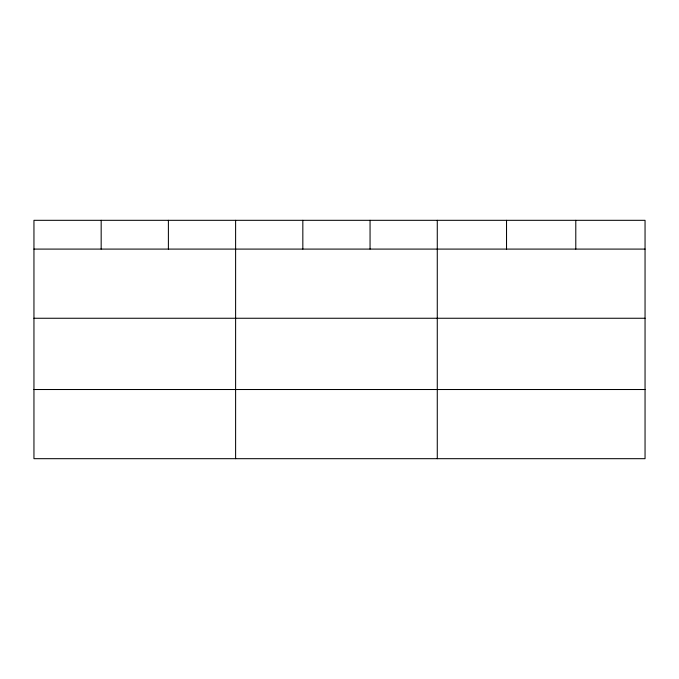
<?xml version="1.0" encoding="UTF-8"?>
<svg xmlns="http://www.w3.org/2000/svg" width="679" height="679" viewBox="0 0 679 679"><rect width="100%" height="100%" fill="white"/><g stroke="black" fill="none" stroke-linecap="round" stroke-linejoin="round"><path stroke-width="1.02" d="M645.05 318.256L645.05 220.319L33.95 220.319L33.95 458.681L645.05 458.681L645.05 318.256L33.95 318.256M33.95 249.091L645.05 249.091M33.95 389.517L645.05 389.517M575.792 220.319L575.792 249.091M506.534 220.319L506.534 249.091M437.276 220.319L437.276 458.681M370.055 220.319L370.055 249.091M302.834 220.319L302.834 249.091M235.613 220.319L235.613 458.681M168.392 220.319L168.392 249.091M101.171 220.319L101.171 249.091"/></g></svg>
